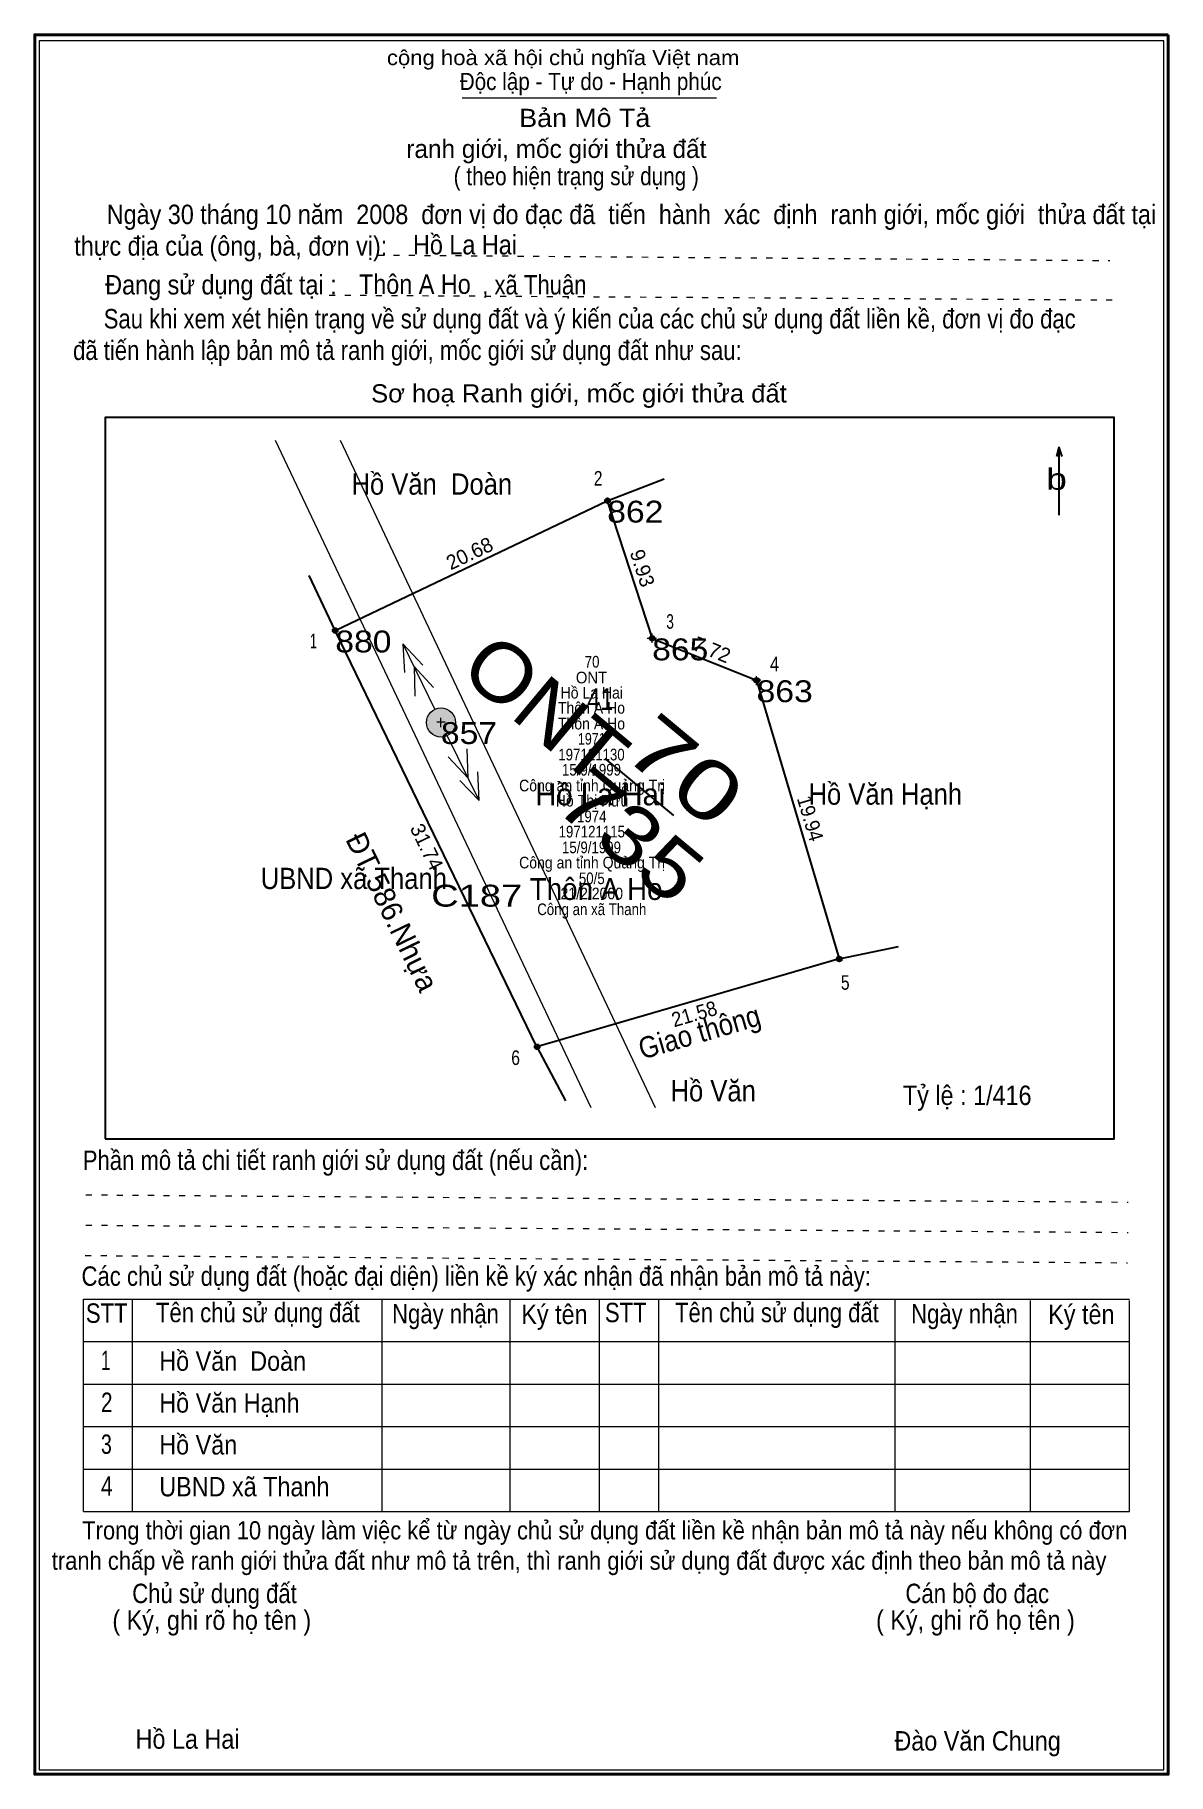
# Model space of a CAD drawing. Header units: metres. Extents: x 987.7 to 1006.3, y 990.8 to 1019.5.
import ezdxf
from ezdxf.enums import TextEntityAlignment as Align

# ---------------------------------------------------------------- set-up
doc = ezdxf.new("R2010")
doc.units = ezdxf.units.M
doc.header["$LTSCALE"] = 0.13
doc.linetypes.add('DOTTED', pattern=[1.5, 0.3, -1.2])
for name, color, linetype in [('1', 7, 'Continuous'), ('15', 7, 'Continuous'), ('5', 7, 'Continuous'), ('54', 7, 'Continuous')]:
    doc.layers.add(name, color=color, linetype=linetype)
for name, color, linetype, lineweight in [('10', 7, 'Continuous', 25), ('13', 7, 'Continuous', 25), ('2', 7, 'Continuous', 13), ('3', 7, 'Continuous', 25), ('4', 7, 'Continuous', 13), ('55', 7, 'Continuous', 13), ('59', 7, 'Continuous', 13)]:
    doc.layers.add(name, color=color, linetype=linetype, lineweight=lineweight)

msp = doc.modelspace()

# ---------------------------------------------------------------- hatches: boundary and pattern name
at = {"layer": '3'}
for points in [[(997.1428, 1011.81, 1), (997.0628, 1011.81, 1)], [(992.6572, 1009.6717, 1), (992.5772, 1009.6717, 1)], [(997.8803, 1009.542, 1), (997.8003, 1009.542, 1)], [(999.6006, 1008.85, 1), (999.5206, 1008.85, 1)], [(1000.9628, 1004.2563, 1), (1000.8828, 1004.2563, 1)], [(995.9847, 1002.81, 1), (995.9047, 1002.81, 1)]]:
    msp.add_hatch(color=256, dxfattribs=at).paths.add_polyline_path(points)
at = {"layer": '55'}
msp.add_hatch(color=256, dxfattribs=at).paths.add_polyline_path([(994.2556, 1008.3708, 1), (994.4671, 1007.9393, 1)])

# ---------------------------------------------------------------- linework, layer by layer
at = {"layer": '10'}
for p, q in [((997.1, 1011.81), (998.04, 1012.17)), ((992.62, 1009.67), (992.19, 1010.58)), ((1000.92, 1004.26), (1001.9, 1004.46)), ((995.94, 1002.81), (996.41, 1001.92))]:
    msp.add_line(p, q, dxfattribs=at)
msp.add_lwpolyline([(992.62, 1009.67), (997.1, 1011.81), (997.84, 1009.54), (999.56, 1008.85), (1000.92, 1004.26), (995.94, 1002.81)], close=True, dxfattribs=at)
at = {"layer": '13'}
msp.add_line((997.06, 1007.56), (998.19, 1006.62), dxfattribs=at)
at = {"layer": '2'}
for p, q in [((994.71, 1018.45), (998.9, 1018.45)), ((988.47, 998.65), (1005.7, 998.65)), ((988.47, 995.15), (988.47, 998.65)), ((989.28, 995.15), (989.28, 998.65)), ((993.39, 995.15), (993.39, 998.65)), ((995.5, 995.15), (995.5, 998.65)), ((996.97, 995.15), (996.97, 998.65)), ((997.95, 995.15), (997.95, 998.65)), ((1001.84, 995.15), (1001.84, 998.65)), ((1004.07, 995.15), (1004.07, 998.63)), ((1005.7, 995.15), (1005.7, 998.63)), ((988.47, 997.95), (1005.7, 997.95)), ((988.47, 997.25), (1005.7, 997.25)), ((988.47, 996.55), (1005.7, 996.55)), ((988.47, 995.85), (1005.7, 995.85)), ((988.47, 995.15), (1005.7, 995.15))]:
    msp.add_line(p, q, dxfattribs=at)
at = {"layer": '2', "linetype": 'DOTTED'}
for p, q in [((993.32, 1015.86), (1005.38, 1015.77)), ((992.52, 1015.2), (1005.47, 1015.12)), ((988.51, 1000.37), (1005.68, 1000.25)), ((988.51, 999.87), (1005.68, 999.75)), ((988.5, 999.37), (1005.67, 999.25))]:
    msp.add_line(p, q, dxfattribs=at)
at = {"layer": '2', "lineweight": 25}
for p, q in [((1004.54, 1012.69), (1004.5, 1012.54)), ((1004.54, 1012.7), (1004.54, 1011.57)), ((1004.54, 1012.69), (1004.59, 1012.54))]:
    msp.add_line(p, q, dxfattribs=at)
at = {"layer": '2', "lineweight": 40}
msp.add_lwpolyline([(1006.34, 1019.49), (987.67, 1019.49), (987.67, 990.82), (1006.34, 990.82)], close=True, dxfattribs=at)
at = {"layer": '2'}
msp.add_lwpolyline([(1006.27, 1019.39), (987.74, 1019.39), (987.74, 990.89), (1006.27, 990.89)], close=True, dxfattribs=at)
at = {"layer": '2', "lineweight": 25}
msp.add_lwpolyline([(988.83, 1001.29), (1005.45, 1001.29), (1005.45, 1013.18), (988.83, 1013.18)], close=True, dxfattribs=at)
at = {"layer": '3'}
for centre in [(997.1028, 1011.81), (992.6172, 1009.6717), (997.8403, 1009.542), (999.5606, 1008.85), (1000.9228, 1004.2563), (995.9447, 1002.81)]:
    msp.add_circle(centre, 0.04, dxfattribs=at)
at = {"layer": '4'}
for p, q in [((997.91, 1009.54), (997.76, 1009.54)), ((997.84, 1009.47), (997.84, 1009.62)), ((999.56, 1008.77), (999.56, 1008.92)), ((999.63, 1008.85), (999.48, 1008.85)), ((994.43, 1008.16), (994.29, 1008.16)), ((994.36, 1008.08), (994.36, 1008.23))]:
    msp.add_line(p, q, dxfattribs=at)
at = {"layer": '55'}
for p, q in [((993.73, 1009.45), (994.26, 1008.37)), ((993.73, 1009.45), (994.06, 1009.1)), ((993.73, 1009.45), (993.76, 1008.98)), ((993.92, 1009.08), (994.24, 1008.73)), ((993.92, 1009.08), (993.93, 1008.59)), ((994.99, 1006.87), (994.46, 1007.94)), ((994.81, 1007.24), (994.48, 1007.59)), ((994.81, 1007.24), (994.79, 1007.72)), ((994.99, 1006.87), (994.67, 1007.2)), ((994.99, 1006.87), (994.97, 1007.34))]:
    msp.add_line(p, q, dxfattribs=at)
msp.add_circle((994.3613, 1008.155), 0.2403, dxfattribs=at)
at = {"layer": '59'}
for points in [[(991.63, 1012.81), (993.93, 1007.95), (996.83, 1001.81)], [(992.7, 1012.81), (994.8, 1008.36), (997.89, 1001.81)]]:
    msp.add_lwpolyline(points, dxfattribs=at)

# ---------------------------------------------------------------- texts
at = {"layer": '1'}
for s, width, p in [('2', 0.8, (996.95, 1012.06)), ('3', 0.7, (998.135, 1009.7)), ('1', 0.65, (992.26, 1009.38)), ('4', 0.85, (999.855, 1009)), ('5', 0.8, (1001.02, 1003.75)), ('6', 0.8, (995.59, 1002.51))]:
    msp.add_text(s, height=0.24, dxfattribs=dict(at, width=width)).set_placement(p, align=Align.CENTER)
at = {"layer": '13', "width": 1.1}
msp.add_text('ONT ', height=0.961, rotation=320.182, dxfattribs=at).set_placement((997.2246, 1006.7969), align=Align.RIGHT)
at = {"layer": '13'}
for s, width, p in [('70', 1.4, (998.0723, 1006.9961)), ('735', 1.2, (997.1823, 1005.926))]:
    msp.add_text(s, height=0.961, rotation=320.182, dxfattribs=dict(at, width=width)).set_placement(p, align=Align.CENTER)
at = {"layer": '15'}
for s, width, p in [('41', 0.8, (996.985, 1008.36)), ('Thôn A Ho ', 0.95, (996.98, 1005.23))]:
    msp.add_text(s, height=0.3604, dxfattribs=dict(at, width=width)).set_placement(p, align=Align.CENTER)
msp.add_text('Hồ La Hai', height=0.3604, dxfattribs=at).set_placement((996.985, 1006.79), align=Align.CENTER)
at = {"layer": '2'}
for s, height, width, p in [('cộng hoà xã hội chủ nghĩa Việt nam', 0.2474, 1.1, (993.47, 1018.99)), ('Độc lập - Tự do - Hạnh phúc', 0.2828, 0.9, (994.67, 1018.58)), ('Bản Mô Tả', 0.3, 1.1, (995.65, 1017.97)), ('( theo hiện trạng sử dụng )', 0.3, 0.85, (994.57, 1017.01)), ('     Ngày 30 tháng 10 năm  2008  đơn vị đo đạc đã  tiến  hành  xác  định  ranh giới, mốc giới  thửa đất tại ', 0.32, 0.9, (988.32, 1016.37)), ('thực địa của (ông, bà, đơn vị): ', 0.32, 0.9, (988.32, 1015.85)), ('Đang sử dụng đất tại :', 0.32, 0.9, (988.83, 1015.21)), (', xã Thuận', 0.32, 0.85, (995.04, 1015.21)), ('     Sau khi xem xét hiện trạng về sử dụng đất và ý kiến của các chủ sử dụng đất liền kề, đơn vị đo đạc ', 0.32, 0.85, (988.3, 1014.65)), ('đã tiến hành lập bản mô tả ranh giới, mốc giới sử dụng đất như sau:', 0.32, 0.85, (988.3, 1014.13)), ('Sơ hoạ Ranh giới, mốc giới thửa đất', 0.3, 1.05, (993.21, 1013.43)), ('Phần mô tả chi tiết ranh giới sử dụng đất (nếu cần):', 0.32, 0.85, (988.46, 1000.78)), ('Các chủ sử dụng đất (hoặc đại diện) liền kề ký xác nhận đã nhận bản mô tả này:', 0.32, 0.85, (988.44, 998.87)), ('     Trong thời gian 10 ngày làm việc kể từ ngày chủ sử dụng đất liền kề nhận bản mô tả này nếu không có đơn ', 0.3, 0.9, (987.95, 994.69)), ('tranh chấp về ranh giới thửa đất như mô tả trên, thì ranh giới sử dụng đất được xác định theo bản mô tả này', 0.3, 0.9, (987.95, 994.19))]:
    msp.add_text(s, height=height, dxfattribs=dict(at, width=width)).set_placement(p)
msp.add_text('ranh giới, mốc giới thửa đất', height=0.3, dxfattribs=at).set_placement((993.79, 1017.46))
for s, height, width, p in [('b', 0.3535, 1.3, (1004.5, 1011.99)), ('Hồ Văn  Doàn', 0.35, 0.9, (994.21, 1011.91)), ('Hồ Văn Hạnh', 0.35, 0.9, (1001.68, 1006.8)), ('UBND xã Thanh', 0.35, 0.9, (992.925, 1005.41)), ('Hồ Văn', 0.35, 0.9, (998.845, 1001.91)), ('STT', 0.32, 0.85, (988.855, 998.26)), ('Tên chủ sử dụng đất', 0.32, 0.85, (991.345, 998.27)), ('Ngày nhận', 0.32, 0.85, (994.435, 998.25)), ('Ký tên', 0.32, 0.9, (996.23, 998.24)), ('STT', 0.32, 0.85, (997.405, 998.27)), ('Tên chủ sử dụng đất', 0.32, 0.85, (999.895, 998.27)), ('Ngày nhận', 0.32, 0.85, (1002.985, 998.25)), ('Ký tên', 0.32, 0.9, (1004.91, 998.24)), ('Chủ sử dụng đất', 0.32, 0.85, (990.63, 993.64)), ('Cán bộ đo đạc', 0.32, 0.85, (1003.195, 993.64)), ('( Ký, ghi rõ họ tên )', 0.32, 0.9, (990.585, 993.2)), ('( Ký, ghi rõ họ tên )', 0.32, 0.9, (1003.165, 993.2)), ('( Ký, ghi rõ họ tên )', 0.32, 0.9, (1003.165, 993.2))]:
    msp.add_text(s, height=height, dxfattribs=dict(at, width=width)).set_placement(p, align=Align.CENTER)
msp.add_text('ĐT.586.Nhựa', height=0.3499, rotation=295.871, dxfattribs=at).set_placement((993.3989, 1004.9563), align=Align.CENTER)
at = {"layer": '2', "width": 0.9}
msp.add_text('Giao thông', height=0.35, rotation=16.201, dxfattribs=at).set_placement((998.6662, 1002.8852), align=Align.CENTER)
at = {"layer": '3'}
for s, height, rotation, p in [('20.68', 0.2399, 25.487, (994.8834, 1010.8332)), ('9.93', 0.2399, 288.015, (997.5636, 1010.6621)), ('7.72', 0.24, 338.088, (998.7802, 1009.2433)), ('31.74', 0.2399, 295.871, (994.0183, 1006.0523))]:
    msp.add_text(s, height=height, rotation=rotation, dxfattribs=at).set_placement(p, align=Align.CENTER)
at = {"layer": '3', "width": 0.95}
for s, rotation, p in [('19.94', 286.518, (1000.33, 1006.5391)), ('21.58', 16.201, (998.5665, 1003.2365))]:
    msp.add_text(s, height=0.24, rotation=rotation, dxfattribs=at).set_placement(p, align=Align.CENTER)
at = {"layer": '4'}
for s, width, p in [('Hồ La Hai', 0.9, (993.9, 1015.87)), ('Thôn A Ho', 0.9, (993.01, 1015.22)), ('Tỷ lệ : 1/416', 0.9, (1001.97, 1001.85)), ('1', 0.65, (988.76, 997.48)), ('Hồ Văn  Doàn', 0.9, (989.72, 997.47)), ('2', 0.8, (988.76, 996.79)), ('Hồ Văn Hạnh', 0.9, (989.72, 996.78)), ('3', 0.75, (988.76, 996.1)), ('Hồ Văn', 0.9, (989.72, 996.09)), ('4', 0.8, (988.76, 995.41)), ('UBND xã Thanh', 0.9, (989.72, 995.4)), ('Hồ La Hai', 0.9, (989.33, 991.24)), ('Đào Văn Chung', 0.9, (1001.83, 991.21))]:
    msp.add_text(s, height=0.32, dxfattribs=dict(at, width=width)).set_placement(p)
at = {"layer": '5'}
for s, width, p in [('862', 1.15, (997.1, 1011.45)), ('880', 1.15, (992.62, 1009.31)), ('865', 1.15, (997.84, 1009.18)), ('863', 1.15, (999.56, 1008.49)), ('857', 1.15, (994.36, 1007.8)), ('C187 ', 1.3, (994.2, 1005.12))]:
    msp.add_text(s, height=0.3604, dxfattribs=dict(at, width=width)).set_placement(p)
at = {"layer": '54'}
for s, width, p in [('70', 0.85, (996.85, 1009.06)), ('ONT', 0.95, (996.84, 1008.8)), ('Hồ La Hai', 0.9, (996.845, 1008.55)), ('Thôn A Ho', 0.9, (996.84, 1008.3)), ('Thôn A Ho', 0.9, (996.84, 1008.04)), ('1971', 0.8, (996.845, 1007.79)), ('197121130', 0.85, (996.84, 1007.53)), ('15/9/1999', 0.85, (996.84, 1007.28)), ('Công an tỉnh Quảng Trị', 0.9, (996.85, 1007.02)), ('Hồ Thị Hửu', 0.9, (996.85, 1006.77)), ('1974', 0.85, (996.845, 1006.51)), ('197121115', 0.85, (996.845, 1006.26)), ('15/9/1999', 0.85, (996.84, 1006)), ('Công an tỉnh Quảng Trị', 0.9, (996.85, 1005.75)), ('50/5', 0.85, (996.845, 1005.49)), ('Công an xã Thanh', 0.85, (996.845, 1004.98)), ('21/2/2000', 0.9, (996.845, 1005.24))]:
    msp.add_text(s, height=0.1922, dxfattribs=dict(at, width=width)).set_placement(p, align=Align.CENTER)

doc.saveas('drawing.dxf')
